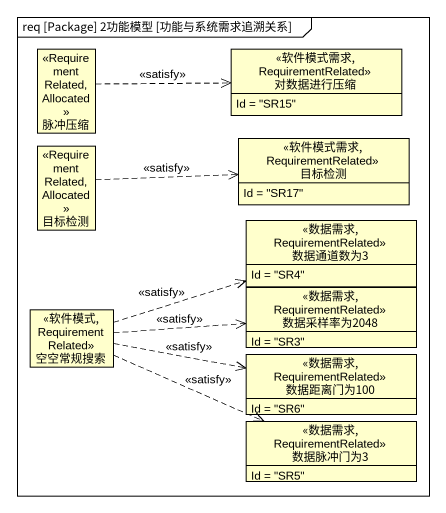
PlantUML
@startuml
mainframe req [Package] 2功能模型 [功能与系统需求追溯关系]
hide circle
hide empty members
class 脉冲压缩 <<RequirementRelated, Allocated>>
class 对数据进行压缩 <<软件模式需求, RequirementRelated>> {
  Id = "SR15"
}
class 目标检测 <<RequirementRelated, Allocated>>
class "目标检测" as 目标检测_2 <<软件模式需求, RequirementRelated>> {
  Id = "SR17"
}
class 数据通道数为3 <<数据需求, RequirementRelated>> {
  Id = "SR4"
}
class 数据采样率为2048 <<数据需求, RequirementRelated>> {
  Id = "SR3"
}
class 空空常规搜索 <<软件模式, RequirementRelated>>
class 数据距离门为100 <<数据需求, RequirementRelated>> {
  Id = "SR6"
}
class 数据脉冲门为3 <<数据需求, RequirementRelated>> {
  Id = "SR5"
}
脉冲压缩 .right.> 对数据进行压缩 : <<satisfy>>
目标检测 .right.> 目标检测_2 : <<satisfy>>
空空常规搜索 .right.> 数据通道数为3 : <<satisfy>>
空空常规搜索 .right.> 数据采样率为2048 : <<satisfy>>
空空常规搜索 .right.> 数据距离门为100 : <<satisfy>>
空空常规搜索 .right.> 数据脉冲门为3 : <<satisfy>>
@enduml
